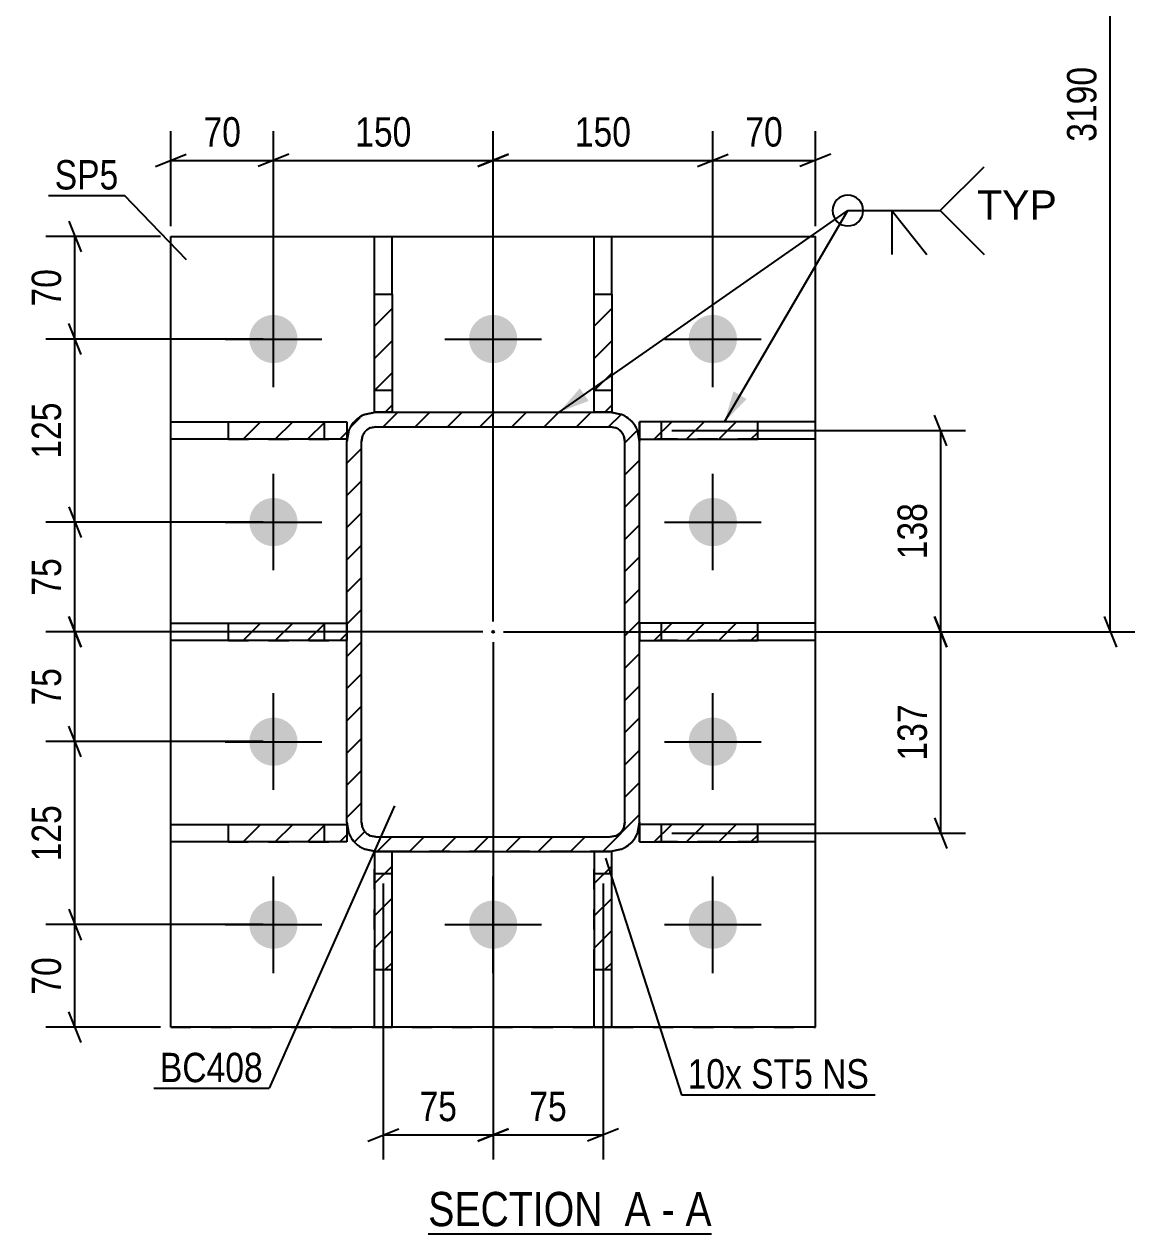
# Model space of a CAD drawing. Header units: millimetres. Extents: x 0 to 841, y 0 to 594.
# Drawn here: x 379.5 to 487.8, y 358 to 476 of the extents above; entities that cross this region are included whole.
import ezdxf

# ---------------------------------------------------------------- set-up
doc = ezdxf.new("R2010")
doc.units = ezdxf.units.MM
doc.linetypes.add('DXK_LINE_DOT2', pattern=[3.9198, 1.9599, -1.9599])
doc.linetypes.add('DXK_LINE_DOT3', pattern=[5.9187, 2.979, -0.9799, 0.9799, -0.9799])
doc.styles.add('Arial', font='arial.ttf', dxfattribs={"height": 0.2})
doc.styles.add('Arial Narrow', font='ARIALN.TTF', dxfattribs={"height": 0.2})

# ---------------------------------------------------------------- blocks, each defined once
blk = doc.blocks.new('Unknown-761543086-13 - 3870')
at = {"color": 6, "linetype": 'Continuous'}
blk.add_line((418.91, 357.95), (446.55, 357.95), dxfattribs=at)
at = {"color": 0, "linetype": 'Continuous'}
for points in [[(437.01, 358.7), (437.01, 362.2), (418.91, 362.2), (418.91, 358.7)], [(440.62, 358.7), (440.62, 362.2), (438.06, 362.2), (438.06, 358.7)], [(442.95, 358.7), (442.95, 362.2), (441.67, 362.2), (441.67, 358.7)], [(446.55, 358.7), (446.55, 362.2), (444, 362.2), (444, 358.7)]]:
    blk.add_wipeout(points, dxfattribs=at)
at = {"color": 7, "linetype": 'Continuous', "style": 'Arial Narrow'}
for s, p in [('SECTION ', (418.91, 358.7)), ('A', (438.06, 358.7)), ('A', (444, 358.7)), ('-', (441.67, 358.7))]:
    blk.add_text(s, height=3.34, dxfattribs=at).set_placement(p)
blk = doc.blocks.new('Part-761543086-3984 - 3870')
at = {"linetype": 'Continuous'}
h = blk.add_hatch(dxfattribs=at)
h.set_pattern_fill('', scale=0.7, style=0, pattern_type=0)
h.set_pattern_definition([(45, (439.3106, 436.3536), (-1.57154, 1.57154), [])])
h.paths.add_polyline_path([(439.53, 435.26), (439.31, 436.35), (438.69, 437.28), (437.76, 437.9), (436.67, 438.12), (413.81, 438.12), (412.72, 437.9), (411.79, 437.28), (411.17, 436.35), (410.96, 435.26), (410.96, 398.12), (411.17, 397.02), (411.79, 396.1), (412.72, 395.48), (413.81, 395.26), (436.67, 395.26), (437.76, 395.48), (438.69, 396.1), (439.31, 397.02), (439.53, 398.12)])
h.paths.add_polyline_path([(437.99, 397.57), (437.68, 397.11), (437.22, 396.8), (436.67, 396.69), (413.81, 396.69), (413.27, 396.8), (412.8, 397.11), (412.49, 397.57), (412.39, 398.12), (412.39, 435.26), (412.49, 435.81), (412.8, 436.27), (413.27, 436.58), (413.81, 436.69), (436.67, 436.69), (437.22, 436.58), (437.68, 436.27), (437.99, 435.81), (438.1, 435.26), (438.1, 398.12)])
blk.add_hatch(color=30, dxfattribs=at).paths.add_polyline_path([(425.24, 416.59, -1), (425.24, 416.79, -1)])
at = {"color": 7, "linetype": 'DXK_LINE_DOT2'}
for p, q in [((412.72, 437.9), (413.81, 438.12)), ((413.81, 438.12), (436.67, 438.12)), ((436.67, 438.12), (437.76, 437.9)), ((413.81, 436.69), (413.27, 436.58)), ((413.81, 436.69), (436.67, 436.69)), ((437.22, 436.58), (436.67, 436.69)), ((410.96, 435.26), (411.17, 436.35)), ((412.49, 435.81), (412.39, 435.26)), ((438.1, 435.26), (437.99, 435.81)), ((439.31, 436.35), (439.53, 435.26)), ((410.96, 398.12), (410.96, 435.26)), ((412.39, 398.12), (412.39, 435.26)), ((438.1, 398.12), (438.1, 435.26)), ((439.53, 398.12), (439.53, 435.26)), ((411.17, 397.02), (410.96, 398.12)), ((412.39, 398.12), (412.49, 397.57)), ((437.99, 397.57), (438.1, 398.12)), ((439.53, 398.12), (439.31, 397.02)), ((413.27, 396.8), (413.81, 396.69)), ((413.81, 396.69), (436.67, 396.69)), ((436.67, 396.69), (437.22, 396.8)), ((413.81, 395.26), (412.72, 395.48)), ((437.76, 395.48), (436.67, 395.26)), ((436.67, 395.26), (413.81, 395.26))]:
    blk.add_line(p, q, dxfattribs=at)
at = {"color": 2, "linetype": 'Continuous'}
for p, q in [((413.81, 438.12), (412.72, 437.9)), ((413.81, 438.12), (436.67, 438.12)), ((437.76, 437.9), (436.67, 438.12)), ((413.27, 436.58), (413.81, 436.69)), ((413.81, 436.69), (436.67, 436.69)), ((436.67, 436.69), (437.22, 436.58)), ((411.17, 436.35), (410.96, 435.26)), ((412.39, 435.26), (412.49, 435.81)), ((437.99, 435.81), (438.1, 435.26)), ((439.53, 435.26), (439.31, 436.35)), ((410.96, 398.12), (410.96, 435.26)), ((412.39, 398.12), (412.39, 435.26)), ((438.1, 398.12), (438.1, 435.26)), ((439.53, 398.12), (439.53, 435.26)), ((410.96, 398.12), (411.17, 397.02)), ((412.49, 397.57), (412.39, 398.12)), ((438.1, 398.12), (437.99, 397.57)), ((439.31, 397.02), (439.53, 398.12)), ((413.81, 396.69), (413.27, 396.8)), ((413.81, 396.69), (436.67, 396.69)), ((437.22, 396.8), (436.67, 396.69)), ((412.72, 395.48), (413.81, 395.26)), ((436.67, 395.26), (437.76, 395.48)), ((413.81, 395.26), (436.67, 395.26))]:
    blk.add_line(p, q, dxfattribs=at)
at = {"color": 7, "linetype": 'DXK_LINE_DOT3'}
blk.add_line((425.24, 416.69), (425.24, 416.69), dxfattribs=at)
at = {"color": 30, "linetype": 'DXK_LINE_DOT3'}
blk.add_line((425.24, 416.69), (425.24, 416.69), dxfattribs=at)
at = {"color": 30, "linetype": 'Continuous'}
blk.add_circle((425.24, 416.69), 0.1, dxfattribs=at)
at = {"color": 7, "linetype": 'DXK_LINE_DOT2'}
for centre, radius, start, end in [((413.81, 435.26), 2.86, 112.5, 157.5), ((436.67, 435.26), 2.86, 22.5, 67.5), ((413.81, 435.26), 1.43, 112.5, 157.5), ((436.67, 435.26), 1.43, 22.5, 67.5), ((413.81, 398.12), 2.86, 202.5, 247.5), ((413.81, 398.12), 1.43, 202.5, 247.5), ((436.67, 398.12), 1.43, 292.5, 337.5), ((436.67, 398.12), 2.86, 292.5, 337.5)]:
    blk.add_arc(centre, radius, start, end, dxfattribs=at)
at = {"color": 2, "linetype": 'Continuous'}
for centre, radius, start, end in [((413.81, 435.26), 2.86, 112.5, 157.5), ((436.67, 435.26), 2.86, 22.5, 67.5), ((413.81, 435.26), 1.43, 112.5, 157.5), ((436.67, 435.26), 1.43, 22.5, 67.5), ((413.81, 398.12), 2.86, 202.5, 247.5), ((413.81, 398.12), 1.43, 202.5, 247.5), ((436.67, 398.12), 1.43, 292.5, 337.5), ((436.67, 398.12), 2.86, 292.5, 337.5)]:
    blk.add_arc(centre, radius, start, end, dxfattribs=at)
blk = doc.blocks.new('Part-761543086-3920 - 3870')
at = {"linetype": 'Continuous'}
h = blk.add_hatch(dxfattribs=at)
h.set_pattern_fill('', scale=0.7, style=0, pattern_type=0)
h.set_pattern_definition([(45, (399.4201, 417.5476), (-1.57154, 1.57154), [])])
h.paths.add_polyline_path([(410.96, 417.55), (399.42, 417.55), (399.42, 415.83), (410.96, 415.83)])
at = {"color": 2, "linetype": 'Continuous'}
for p, q in [((393.81, 417.55), (399.42, 417.55)), ((393.81, 415.83), (393.81, 417.55)), ((399.42, 417.55), (410.96, 417.55)), ((399.42, 415.83), (399.42, 417.55)), ((410.96, 417.55), (410.96, 415.83)), ((399.42, 415.83), (393.81, 415.83)), ((410.96, 415.83), (399.42, 415.83))]:
    blk.add_line(p, q, dxfattribs=at)
at = {"color": 7, "linetype": 'DXK_LINE_DOT2'}
for p, q in [((399.42, 417.55), (410.96, 417.55)), ((408.81, 415.83), (408.81, 417.55)), ((410.96, 417.55), (410.96, 415.83)), ((399.42, 415.83), (410.96, 415.83))]:
    blk.add_line(p, q, dxfattribs=at)
blk = doc.blocks.new('Bolt-761543086-3979 - 3870')
at = {"linetype": 'Continuous'}
for points in [[(401.46, 445.26, -1), (406.17, 445.26, -1)], [(422.89, 445.26, -1), (427.6, 445.26, -1)], [(444.31, 445.26, -1), (449.03, 445.26, -1)], [(401.46, 427.4, -1), (406.17, 427.4, -1)], [(444.31, 427.4, -1), (449.03, 427.4, -1)], [(401.46, 405.97, -1), (406.17, 405.97, -1)], [(444.31, 405.97, -1), (449.03, 405.97, -1)], [(401.46, 388.12, -1), (406.17, 388.12, -1)], [(422.89, 388.12, -1), (427.6, 388.12, -1)], [(444.31, 388.12, -1), (449.03, 388.12, -1)]]:
    blk.add_hatch(color=1, dxfattribs=at).paths.add_polyline_path(points)
at = {"color": 1, "linetype": 'Continuous'}
for p, q in [((403.81, 440.55), (403.81, 449.97)), ((425.24, 440.55), (425.24, 449.97)), ((446.67, 440.55), (446.67, 449.97)), ((399.1, 445.26), (408.53, 445.26)), ((420.53, 445.26), (429.96, 445.26)), ((441.96, 445.26), (451.39, 445.26)), ((403.81, 422.69), (403.81, 432.12)), ((446.67, 422.69), (446.67, 432.12)), ((399.1, 427.4), (408.53, 427.4)), ((441.96, 427.4), (451.39, 427.4)), ((403.81, 401.26), (403.81, 410.69)), ((446.67, 401.26), (446.67, 410.69)), ((399.1, 405.97), (408.53, 405.97)), ((441.96, 405.97), (451.39, 405.97)), ((403.81, 383.4), (403.81, 392.83)), ((425.24, 383.4), (425.24, 392.83)), ((446.67, 383.4), (446.67, 392.83)), ((399.1, 388.12), (408.53, 388.12)), ((420.53, 388.12), (429.96, 388.12)), ((441.96, 388.12), (451.39, 388.12))]:
    blk.add_line(p, q, dxfattribs=at)
blk = doc.blocks.new('Part-761543086-3915 - 3870')
at = {"linetype": 'Continuous'}
h = blk.add_hatch(dxfattribs=at)
h.set_pattern_fill('', scale=0.7, style=0, pattern_type=0)
h.set_pattern_definition([(45, (439.528, 437.1904), (-1.57154, 1.57154), [])])
h.paths.add_polyline_path([(451.06, 437.19), (439.53, 437.19), (439.53, 435.48), (451.06, 435.48)])
at = {"color": 7, "linetype": 'DXK_LINE_DOT2'}
for p, q in [((439.53, 435.48), (439.53, 437.19)), ((451.06, 437.19), (439.53, 437.19)), ((441.67, 435.48), (441.67, 437.19)), ((451.06, 435.48), (439.53, 435.48))]:
    blk.add_line(p, q, dxfattribs=at)
at = {"color": 2, "linetype": 'Continuous'}
for p, q in [((451.06, 437.19), (439.53, 437.19)), ((439.53, 437.19), (439.53, 435.48)), ((456.67, 437.19), (451.06, 437.19)), ((451.06, 435.48), (451.06, 437.19)), ((456.67, 435.48), (456.67, 437.19)), ((439.53, 435.48), (451.06, 435.48)), ((456.67, 435.48), (451.06, 435.48))]:
    blk.add_line(p, q, dxfattribs=at)
blk = doc.blocks.new('Part-761543086-3883 - 3870')
at = {"color": 2, "linetype": 'Continuous'}
for p, q in [((393.81, 378.12), (393.81, 455.26)), ((393.81, 455.26), (456.67, 455.26)), ((456.67, 378.12), (456.67, 455.26)), ((456.67, 378.12), (393.81, 378.12))]:
    blk.add_line(p, q, dxfattribs=at)
at = {"color": 7, "linetype": 'DXK_LINE_DOT2'}
blk.add_line((393.81, 378.12), (456.67, 378.12), dxfattribs=at)
blk = doc.blocks.new('Part-761543086-3905 - 3870')
at = {"linetype": 'Continuous'}
h = blk.add_hatch(dxfattribs=at)
h.set_pattern_fill('', scale=0.7, style=0, pattern_type=0)
h.set_pattern_definition([(45, (439.528, 417.5476), (-1.57154, 1.57154), [])])
h.paths.add_polyline_path([(451.06, 417.55), (439.53, 417.55), (439.53, 415.83), (451.06, 415.83)])
at = {"color": 7, "linetype": 'DXK_LINE_DOT2'}
for p, q in [((439.53, 415.83), (439.53, 417.55)), ((451.06, 417.55), (439.53, 417.55)), ((441.67, 415.83), (441.67, 417.55)), ((451.06, 415.83), (439.53, 415.83))]:
    blk.add_line(p, q, dxfattribs=at)
at = {"color": 2, "linetype": 'Continuous'}
for p, q in [((451.06, 417.55), (439.53, 417.55)), ((439.53, 417.55), (439.53, 415.83)), ((456.67, 417.55), (451.06, 417.55)), ((451.06, 415.83), (451.06, 417.55)), ((456.67, 415.83), (456.67, 417.55)), ((439.53, 415.83), (451.06, 415.83)), ((456.67, 415.83), (451.06, 415.83))]:
    blk.add_line(p, q, dxfattribs=at)
blk = doc.blocks.new('Part-761543086-3910 - 3870')
at = {"linetype": 'Continuous'}
h = blk.add_hatch(dxfattribs=at)
h.set_pattern_fill('', scale=0.7, style=0, pattern_type=0)
h.set_pattern_definition([(45, (439.528, 397.9047), (-1.57154, 1.57154), [])])
h.paths.add_polyline_path([(451.06, 397.9), (439.53, 397.9), (439.53, 396.19), (451.06, 396.19)])
at = {"color": 7, "linetype": 'DXK_LINE_DOT2'}
for p, q in [((439.53, 396.19), (439.53, 397.9)), ((451.06, 397.9), (439.53, 397.9)), ((441.67, 396.19), (441.67, 397.9)), ((451.06, 396.19), (439.53, 396.19))]:
    blk.add_line(p, q, dxfattribs=at)
at = {"color": 2, "linetype": 'Continuous'}
for p, q in [((451.06, 397.9), (439.53, 397.9)), ((439.53, 397.9), (439.53, 396.19)), ((456.67, 397.9), (451.06, 397.9)), ((451.06, 396.19), (451.06, 397.9)), ((456.67, 396.19), (456.67, 397.9)), ((439.53, 396.19), (451.06, 396.19)), ((456.67, 396.19), (451.06, 396.19))]:
    blk.add_line(p, q, dxfattribs=at)
blk = doc.blocks.new('Part-761543086-3925 - 3870')
at = {"linetype": 'Continuous'}
h = blk.add_hatch(dxfattribs=at)
h.set_pattern_fill('', scale=0.7, style=0, pattern_type=0)
h.set_pattern_definition([(45, (399.4201, 397.9047), (-1.57154, 1.57154), [])])
h.paths.add_polyline_path([(410.96, 397.9), (399.42, 397.9), (399.42, 396.19), (410.96, 396.19)])
at = {"color": 2, "linetype": 'Continuous'}
for p, q in [((393.81, 397.9), (399.42, 397.9)), ((393.81, 396.19), (393.81, 397.9)), ((399.42, 397.9), (410.96, 397.9)), ((399.42, 396.19), (399.42, 397.9)), ((410.96, 397.9), (410.96, 396.19)), ((399.42, 396.19), (393.81, 396.19)), ((410.96, 396.19), (399.42, 396.19))]:
    blk.add_line(p, q, dxfattribs=at)
at = {"color": 7, "linetype": 'DXK_LINE_DOT2'}
for p, q in [((399.42, 397.9), (410.96, 397.9)), ((408.81, 396.19), (408.81, 397.9)), ((410.96, 397.9), (410.96, 396.19)), ((399.42, 396.19), (410.96, 396.19))]:
    blk.add_line(p, q, dxfattribs=at)
blk = doc.blocks.new('Part-761543086-3930 - 3870')
at = {"linetype": 'Continuous'}
h = blk.add_hatch(dxfattribs=at)
h.set_pattern_fill('', scale=0.7, style=0, pattern_type=0)
h.set_pattern_definition([(45, (399.4201, 437.1904), (-1.57154, 1.57154), [])])
h.paths.add_polyline_path([(410.96, 437.19), (399.42, 437.19), (399.42, 435.48), (410.96, 435.48)])
at = {"color": 2, "linetype": 'Continuous'}
for p, q in [((393.81, 437.19), (399.42, 437.19)), ((393.81, 435.48), (393.81, 437.19)), ((399.42, 437.19), (410.96, 437.19)), ((399.42, 435.48), (399.42, 437.19)), ((410.96, 437.19), (410.96, 435.48)), ((399.42, 435.48), (393.81, 435.48)), ((410.96, 435.48), (399.42, 435.48))]:
    blk.add_line(p, q, dxfattribs=at)
at = {"color": 7, "linetype": 'DXK_LINE_DOT2'}
for p, q in [((399.42, 437.19), (410.96, 437.19)), ((408.81, 435.48), (408.81, 437.19)), ((410.96, 437.19), (410.96, 435.48)), ((399.42, 435.48), (410.96, 435.48))]:
    blk.add_line(p, q, dxfattribs=at)
blk = doc.blocks.new('Part-761543086-3935 - 3870')
at = {"linetype": 'Continuous'}
h = blk.add_hatch(dxfattribs=at)
h.set_pattern_fill('', scale=0.7, style=0, pattern_type=0)
h.set_pattern_definition([(45, (413.671, 395.2618), (-1.57154, 1.57154), [])])
h.paths.add_polyline_path([(415.39, 395.26), (413.67, 395.26), (413.67, 383.73), (415.39, 383.73)])
at = {"color": 7, "linetype": 'DXK_LINE_DOT2'}
for p, q in [((413.67, 383.73), (413.67, 395.26)), ((415.39, 395.26), (413.67, 395.26)), ((415.39, 383.73), (415.39, 395.26)), ((413.67, 393.12), (415.39, 393.12))]:
    blk.add_line(p, q, dxfattribs=at)
at = {"color": 2, "linetype": 'Continuous'}
for p, q in [((415.39, 395.26), (413.67, 395.26)), ((413.67, 395.26), (413.67, 383.73)), ((415.39, 383.73), (415.39, 395.26)), ((413.67, 378.12), (413.67, 383.73)), ((413.67, 383.73), (415.39, 383.73)), ((415.39, 378.12), (415.39, 383.73)), ((413.67, 378.12), (415.39, 378.12))]:
    blk.add_line(p, q, dxfattribs=at)
blk = doc.blocks.new('Part-761543086-3940 - 3870')
at = {"linetype": 'Continuous'}
h = blk.add_hatch(dxfattribs=at)
h.set_pattern_fill('', scale=0.7, style=0, pattern_type=0)
h.set_pattern_definition([(45, (435.0995, 395.2618), (-1.57154, 1.57154), [])])
h.paths.add_polyline_path([(436.81, 395.26), (435.1, 395.26), (435.1, 383.73), (436.81, 383.73)])
at = {"color": 7, "linetype": 'DXK_LINE_DOT2'}
for p, q in [((435.1, 383.73), (435.1, 395.26)), ((436.81, 395.26), (435.1, 395.26)), ((436.81, 383.73), (436.81, 395.26)), ((435.1, 393.12), (436.81, 393.12))]:
    blk.add_line(p, q, dxfattribs=at)
at = {"color": 2, "linetype": 'Continuous'}
for p, q in [((436.81, 395.26), (435.1, 395.26)), ((435.1, 395.26), (435.1, 383.73)), ((436.81, 383.73), (436.81, 395.26)), ((435.1, 378.12), (435.1, 383.73)), ((435.1, 383.73), (436.81, 383.73)), ((436.81, 378.12), (436.81, 383.73)), ((435.1, 378.12), (436.81, 378.12))]:
    blk.add_line(p, q, dxfattribs=at)
blk = doc.blocks.new('Part-761543086-3945 - 3870')
at = {"linetype": 'Continuous'}
h = blk.add_hatch(dxfattribs=at)
h.set_pattern_fill('', scale=0.7, style=0, pattern_type=0)
h.set_pattern_definition([(45, (413.671, 449.655), (-1.57154, 1.57154), [])])
h.paths.add_polyline_path([(415.39, 449.65), (413.67, 449.65), (413.67, 438.12), (415.39, 438.12)])
at = {"color": 2, "linetype": 'Continuous'}
for p, q in [((413.67, 455.26), (415.39, 455.26)), ((413.67, 449.65), (413.67, 455.26)), ((415.39, 449.65), (415.39, 455.26)), ((413.67, 438.12), (413.67, 449.65)), ((413.67, 449.65), (415.39, 449.65)), ((415.39, 449.65), (415.39, 438.12)), ((415.39, 438.12), (413.67, 438.12))]:
    blk.add_line(p, q, dxfattribs=at)
at = {"color": 7, "linetype": 'DXK_LINE_DOT2'}
for p, q in [((413.67, 438.12), (413.67, 449.65)), ((415.39, 449.65), (415.39, 438.12)), ((413.67, 440.26), (415.39, 440.26)), ((415.39, 438.12), (413.67, 438.12))]:
    blk.add_line(p, q, dxfattribs=at)
blk = doc.blocks.new('Part-761543086-3950 - 3870')
at = {"linetype": 'Continuous'}
h = blk.add_hatch(dxfattribs=at)
h.set_pattern_fill('', scale=0.7, style=0, pattern_type=0)
h.set_pattern_definition([(45, (435.0995, 449.655), (-1.57154, 1.57154), [])])
h.paths.add_polyline_path([(436.81, 449.65), (435.1, 449.65), (435.1, 438.12), (436.81, 438.12)])
at = {"color": 2, "linetype": 'Continuous'}
for p, q in [((435.1, 455.26), (436.81, 455.26)), ((435.1, 449.65), (435.1, 455.26)), ((436.81, 449.65), (436.81, 455.26)), ((435.1, 438.12), (435.1, 449.65)), ((435.1, 449.65), (436.81, 449.65)), ((436.81, 449.65), (436.81, 438.12)), ((436.81, 438.12), (435.1, 438.12))]:
    blk.add_line(p, q, dxfattribs=at)
at = {"color": 7, "linetype": 'DXK_LINE_DOT2'}
for p, q in [((435.1, 438.12), (435.1, 449.65)), ((436.81, 449.65), (436.81, 438.12)), ((435.1, 440.26), (436.81, 440.26)), ((436.81, 438.12), (435.1, 438.12))]:
    blk.add_line(p, q, dxfattribs=at)
blk = doc.blocks.new('StraightDimension-761543086-10185 - 3870')
at = {"color": 7, "linetype": 'Continuous'}
for p, q in [((383.85, 428.9), (385.05, 425.9)), ((402.81, 427.4), (381.6, 427.4)), ((384.45, 416.69), (384.45, 427.4)), ((385.05, 415.19), (383.85, 418.19)), ((424.24, 416.69), (381.6, 416.69))]:
    blk.add_line(p, q, dxfattribs=at)
at = {"color": 0}
blk.add_wipeout([(383.7, 424.47), (379.5, 424.47), (379.5, 419.62), (383.7, 419.62)], dxfattribs=at)
at = {"color": 3, "style": 'Arial Narrow'}
blk.add_text('75', height=2.863, rotation=90.0002, dxfattribs=at).set_placement((383.1, 420.22))
blk = doc.blocks.new('StraightDimension-761543086-4110 - 3870')
at = {"color": 7, "linetype": 'Continuous'}
for p, q in [((446.67, 446.26), (446.67, 465.54)), ((456.67, 456.26), (456.67, 465.54)), ((445.17, 462.09), (448.17, 463.29)), ((446.67, 462.69), (456.67, 462.69)), ((458.17, 463.29), (455.17, 462.09))]:
    blk.add_line(p, q, dxfattribs=at)
at = {"color": 0}
blk.add_wipeout([(454.1, 463.44), (454.1, 467.64), (449.24, 467.64), (449.24, 463.44)], dxfattribs=at)
at = {"color": 3, "style": 'Arial Narrow'}
blk.add_text('70', height=2.863, dxfattribs=at).set_placement((449.84, 464.04))
blk = doc.blocks.new('StraightDimension-761543086-4134 - 3870')
at = {"color": 7, "linetype": 'Continuous'}
for p, q in [((403.81, 446.26), (403.81, 465.54)), ((425.24, 417.69), (425.24, 465.54)), ((405.31, 463.29), (402.31, 462.09)), ((403.81, 462.69), (425.24, 462.69)), ((423.74, 462.09), (426.74, 463.29))]:
    blk.add_line(p, q, dxfattribs=at)
at = {"color": 0}
blk.add_wipeout([(417.87, 463.44), (417.87, 467.64), (411.19, 467.64), (411.19, 463.44)], dxfattribs=at)
at = {"color": 3, "style": 'Arial Narrow'}
blk.add_text('150', height=2.863, dxfattribs=at).set_placement((411.79, 464.04))
blk = doc.blocks.new('StraightDimension-761543086-4250 - 3870')
at = {"color": 7, "linetype": 'Continuous'}
for p, q in [((425.24, 415.69), (425.24, 365.2)), ((414.53, 392.12), (414.53, 365.2)), ((413.03, 367), (416.03, 368.2)), ((414.53, 367.6), (425.24, 367.6)), ((426.74, 368.2), (423.74, 367))]:
    blk.add_line(p, q, dxfattribs=at)
at = {"color": 0}
blk.add_wipeout([(422.31, 368.35), (422.31, 372.55), (417.46, 372.55), (417.46, 368.35)], dxfattribs=at)
at = {"color": 3, "style": 'Arial Narrow'}
blk.add_text('75', height=2.863, dxfattribs=at).set_placement((418.06, 368.95))
blk = doc.blocks.new('StraightDimension-761543086-4218 - 3870')
at = {"color": 7, "linetype": 'Continuous'}
for p, q in [((469.5, 415.19), (468.3, 418.19)), ((426.24, 416.69), (471.3, 416.69)), ((468.9, 397.05), (468.9, 416.69)), ((468.3, 398.55), (469.5, 395.55)), ((442.67, 397.05), (471.3, 397.05))]:
    blk.add_line(p, q, dxfattribs=at)
at = {"color": 0}
blk.add_wipeout([(468.15, 410.21), (463.95, 410.21), (463.95, 403.53), (468.15, 403.53)], dxfattribs=at)
at = {"color": 3, "style": 'Arial Narrow'}
blk.add_text('137', height=2.863, rotation=90.0002, dxfattribs=at).set_placement((467.55, 404.13))
blk = doc.blocks.new('StraightDimension-761543086-4120 - 3870')
at = {"color": 7, "linetype": 'Continuous'}
for p, q in [((425.24, 417.69), (425.24, 465.54)), ((446.67, 446.26), (446.67, 465.54)), ((426.74, 463.29), (423.74, 462.09)), ((425.24, 462.69), (446.67, 462.69)), ((445.17, 462.09), (448.17, 463.29))]:
    blk.add_line(p, q, dxfattribs=at)
at = {"color": 0}
blk.add_wipeout([(439.3, 463.44), (439.3, 467.64), (432.61, 467.64), (432.61, 463.44)], dxfattribs=at)
at = {"color": 3, "style": 'Arial Narrow'}
blk.add_text('150', height=2.863, dxfattribs=at).set_placement((433.21, 464.04))
blk = doc.blocks.new('StraightDimension-761543086-4148 - 3870')
at = {"color": 7, "linetype": 'Continuous'}
for p, q in [((393.81, 456.26), (393.81, 465.54)), ((403.81, 446.26), (403.81, 465.54)), ((392.31, 462.09), (395.31, 463.29)), ((393.81, 462.69), (403.81, 462.69)), ((405.31, 463.29), (402.31, 462.09))]:
    blk.add_line(p, q, dxfattribs=at)
at = {"color": 0}
blk.add_wipeout([(401.24, 463.44), (401.24, 467.64), (396.39, 467.64), (396.39, 463.44)], dxfattribs=at)
at = {"color": 3, "style": 'Arial Narrow'}
blk.add_text('70', height=2.863, dxfattribs=at).set_placement((396.99, 464.04))
blk = doc.blocks.new('StraightDimension-761543086-4228 - 3870')
at = {"color": 7, "linetype": 'Continuous'}
for p, q in [((469.5, 434.83), (468.3, 437.83)), ((442.67, 436.33), (471.3, 436.33)), ((468.9, 416.69), (468.9, 436.33)), ((468.3, 418.19), (469.5, 415.19)), ((426.24, 416.69), (471.3, 416.69))]:
    blk.add_line(p, q, dxfattribs=at)
at = {"color": 0}
blk.add_wipeout([(468.15, 429.85), (463.95, 429.85), (463.95, 423.17), (468.15, 423.17)], dxfattribs=at)
at = {"color": 3, "style": 'Arial Narrow'}
blk.add_text('138', height=2.863, rotation=90.0002, dxfattribs=at).set_placement((467.55, 423.77))
blk = doc.blocks.new('StraightDimension-761543086-4239 - 3870')
at = {"color": 7, "linetype": 'Continuous'}
for p, q in [((425.24, 415.69), (425.24, 365.2)), ((435.96, 392.12), (435.96, 365.2)), ((423.74, 367), (426.74, 368.2)), ((425.24, 367.6), (435.96, 367.6)), ((437.46, 368.2), (434.46, 367))]:
    blk.add_line(p, q, dxfattribs=at)
at = {"color": 0}
blk.add_wipeout([(433.03, 368.35), (433.03, 372.55), (428.17, 372.55), (428.17, 368.35)], dxfattribs=at)
at = {"color": 3, "style": 'Arial Narrow'}
blk.add_text('75', height=2.863, dxfattribs=at).set_placement((428.77, 368.95))
blk = doc.blocks.new('StraightDimension-761543086-10184 - 3870')
at = {"color": 7, "linetype": 'Continuous'}
for p, q in [((385.05, 443.76), (383.85, 446.76)), ((402.81, 445.26), (381.6, 445.26)), ((384.45, 427.4), (384.45, 445.26)), ((383.85, 428.9), (385.05, 425.9)), ((402.81, 427.4), (381.6, 427.4))]:
    blk.add_line(p, q, dxfattribs=at)
at = {"color": 0}
blk.add_wipeout([(383.7, 439.67), (379.5, 439.67), (379.5, 432.99), (383.7, 432.99)], dxfattribs=at)
at = {"color": 3, "style": 'Arial Narrow'}
blk.add_text('125', height=2.863, rotation=90.0002, dxfattribs=at).set_placement((383.1, 433.59))
blk = doc.blocks.new('StraightDimension-761543086-10183 - 3870')
at = {"color": 7, "linetype": 'Continuous'}
for p, q in [((383.85, 456.76), (385.05, 453.76)), ((392.81, 455.26), (381.6, 455.26)), ((384.45, 445.26), (384.45, 455.26)), ((385.05, 443.76), (383.85, 446.76)), ((402.81, 445.26), (381.6, 445.26))]:
    blk.add_line(p, q, dxfattribs=at)
at = {"color": 0}
blk.add_wipeout([(383.7, 452.69), (379.5, 452.69), (379.5, 447.83), (383.7, 447.83)], dxfattribs=at)
at = {"color": 3, "style": 'Arial Narrow'}
blk.add_text('70', height=2.863, rotation=90.0002, dxfattribs=at).set_placement((383.1, 448.43))
blk = doc.blocks.new('StraightDimension-761543086-10186 - 3870')
at = {"color": 7, "linetype": 'Continuous'}
for p, q in [((383.85, 418.19), (385.05, 415.19)), ((424.24, 416.69), (381.6, 416.69)), ((384.45, 405.98), (384.45, 416.69)), ((385.05, 404.48), (383.85, 407.48)), ((402.81, 405.98), (381.6, 405.98))]:
    blk.add_line(p, q, dxfattribs=at)
at = {"color": 0}
blk.add_wipeout([(383.7, 413.76), (379.5, 413.76), (379.5, 408.9), (383.7, 408.9)], dxfattribs=at)
at = {"color": 3, "style": 'Arial Narrow'}
blk.add_text('75', height=2.863, rotation=90.0002, dxfattribs=at).set_placement((383.1, 409.5))
blk = doc.blocks.new('StraightDimension-761543086-10187 - 3870')
at = {"color": 7, "linetype": 'Continuous'}
for p, q in [((385.05, 404.48), (383.85, 407.48)), ((402.81, 405.98), (381.6, 405.98)), ((384.45, 388.12), (384.45, 405.98)), ((383.85, 389.62), (385.05, 386.62)), ((402.81, 388.12), (381.6, 388.12))]:
    blk.add_line(p, q, dxfattribs=at)
at = {"color": 0}
blk.add_wipeout([(383.7, 400.39), (379.5, 400.39), (379.5, 393.7), (383.7, 393.7)], dxfattribs=at)
at = {"color": 3, "style": 'Arial Narrow'}
blk.add_text('125', height=2.863, rotation=90.0002, dxfattribs=at).set_placement((383.1, 394.3))
blk = doc.blocks.new('StraightDimension-761543086-10188 - 3870')
at = {"color": 7, "linetype": 'Continuous'}
for p, q in [((383.85, 389.62), (385.05, 386.62)), ((402.81, 388.12), (381.6, 388.12)), ((384.45, 378.12), (384.45, 388.12)), ((385.05, 376.62), (383.85, 379.62)), ((392.81, 378.12), (381.6, 378.12))]:
    blk.add_line(p, q, dxfattribs=at)
at = {"color": 0}
blk.add_wipeout([(383.7, 385.55), (379.5, 385.55), (379.5, 380.69), (383.7, 380.69)], dxfattribs=at)
at = {"color": 3, "style": 'Arial Narrow'}
blk.add_text('70', height=2.863, rotation=90.0002, dxfattribs=at).set_placement((383.1, 381.29))
blk = doc.blocks.new('StraightDimension-761543086-11168 - 3870')
at = {"color": 7, "linetype": 'Continuous'}
for p, q in [((486.03, 518.15), (484.83, 521.15)), ((426.24, 519.65), (487.83, 519.65)), ((485.43, 416.69), (485.43, 519.65)), ((484.83, 418.19), (486.03, 415.19)), ((426.24, 416.69), (487.83, 416.69))]:
    blk.add_line(p, q, dxfattribs=at)
at = {"color": 0}
blk.add_wipeout([(484.68, 472.42), (480.48, 472.42), (480.48, 463.91), (484.68, 463.91)], dxfattribs=at)
at = {"color": 3, "style": 'Arial Narrow'}
blk.add_text('3190', height=2.863, rotation=90.0002, dxfattribs=at).set_placement((484.08, 464.51))
blk = doc.blocks.new('Mark-761543086-3879 - 3870')
at = {"color": 30, "linetype": 'Continuous'}
for p in [(381.88, 459.25), (395.34, 452.98)]:
    blk.add_line(p, (389.29, 459.25), dxfattribs=at)
at = {"color": 0}
blk.add_wipeout([(388.69, 459.85), (388.69, 462.85), (382.48, 462.85), (382.48, 459.85)], dxfattribs=at)
blk.add_wipeout([(388.69, 459.85), (388.69, 462.85), (382.48, 462.85), (382.48, 459.85)], dxfattribs=at)
at = {"color": 3, "style": 'Arial Narrow'}
blk.add_text('SP5', height=2.863, dxfattribs=at).set_placement((382.48, 459.85))
blk = doc.blocks.new('Mark-761543086-3980 - 3870')
at = {"color": 30, "linetype": 'Continuous'}
for p in [(415.62, 399.7), (392.14, 372.15)]:
    blk.add_line(p, (403.39, 372.15), dxfattribs=at)
at = {"color": 0}
blk.add_wipeout([(402.79, 372.75), (402.79, 375.75), (392.74, 375.75), (392.74, 372.75)], dxfattribs=at)
blk.add_wipeout([(402.79, 372.75), (402.79, 375.75), (392.74, 375.75), (392.74, 372.75)], dxfattribs=at)
at = {"color": 3, "style": 'Arial Narrow'}
blk.add_text('BC408', height=2.863, dxfattribs=at).set_placement((392.74, 372.75))
blk = doc.blocks.new('WeldMark-761543086-4322 - 3870')
at = {"linetype": 'Continuous'}
for points in [[(434.56, 439.22), (431.67, 438.12), (433.7, 440.45)], [(449.97, 439.4), (447.81, 437.19), (448.68, 440.16)]]:
    blk.add_hatch(color=30, dxfattribs=at).paths.add_polyline_path(points)
at = {"color": 30, "linetype": 'Continuous'}
for p, q in [((431.67, 438.12), (459.84, 457.79)), ((447.81, 437.19), (459.84, 457.79)), ((459.84, 457.79), (468.84, 457.79))]:
    blk.add_line(p, q, dxfattribs=at)
at = {"color": 3, "linetype": 'Continuous'}
for q in [(467.55, 453.5), (464.12, 453.5)]:
    blk.add_line((464.12, 457.79), q, dxfattribs=at)
for start, end in [(90, 270), (270, 90)]:
    blk.add_arc((459.84, 457.79), 1.5, start, end, dxfattribs=at)
at = {"color": 0, "linetype": 'Continuous'}
blk.add_wipeout([(480.21, 456.89), (480.21, 459.89), (472.44, 459.89), (472.44, 456.89)], dxfattribs=at)
blk.add_wipeout([(480.21, 456.89), (480.21, 459.89), (472.44, 459.89), (472.44, 456.89)], dxfattribs=at)
at = {"color": 3, "linetype": 'Continuous'}
for q in [(473.12, 462.07), (473.12, 453.5)]:
    blk.add_line((468.84, 457.79), q, dxfattribs=at)
at = {"color": 3, "linetype": 'Continuous', "style": 'Arial'}
blk.add_text('TYP', height=2.865, dxfattribs=at).set_placement((472.44, 456.89))
blk = doc.blocks.new('MarkSet-761543086-4379 - 3870')
at = {"color": 30, "linetype": 'Continuous'}
for p, q in [((436.21, 394.59), (443.61, 371.53)), ((443.61, 371.53), (462.5, 371.53))]:
    blk.add_line(p, q, dxfattribs=at)
at = {"color": 0}
for points in [[(449.51, 372.13), (449.51, 375.13), (444.21, 375.13), (444.21, 372.13)], [(456.43, 372.13), (456.43, 375.13), (450.41, 375.13), (450.41, 372.13)], [(461.9, 372.13), (461.9, 375.13), (457.33, 375.13), (457.33, 372.13)]]:
    blk.add_wipeout(points, dxfattribs=at)
for points in [[(449.51, 372.13), (449.51, 375.13), (444.21, 375.13), (444.21, 372.13)], [(456.43, 372.13), (456.43, 375.13), (450.41, 375.13), (450.41, 372.13)], [(461.9, 372.13), (461.9, 375.13), (457.33, 375.13), (457.33, 372.13)]]:
    blk.add_wipeout(points, dxfattribs=at)
at = {"color": 3, "style": 'Arial Narrow'}
for s, p in [('10x', (444.21, 372.13)), ('ST5', (450.41, 372.13)), ('NS', (457.33, 372.13))]:
    blk.add_text(s, height=2.863, dxfattribs=at).set_placement(p)

msp = doc.modelspace()

# ---------------------------------------------------------------- block references
for name in ['Part-761543086-3883 - 3870', 'Part-761543086-3945 - 3870', 'Part-761543086-3950 - 3870', 'Bolt-761543086-3979 - 3870', 'Part-761543086-3984 - 3870', 'Part-761543086-3930 - 3870', 'Part-761543086-3915 - 3870', 'Part-761543086-3920 - 3870', 'Part-761543086-3905 - 3870', 'Part-761543086-3925 - 3870', 'Part-761543086-3910 - 3870', 'Part-761543086-3935 - 3870', 'Part-761543086-3940 - 3870', 'Unknown-761543086-13 - 3870']:
    msp.add_blockref(name, (0, 0))

# ---------------------------------------------------------------- next in the draw order: block references
for name in ['StraightDimension-761543086-4110 - 3870', 'StraightDimension-761543086-10185 - 3870']:
    msp.add_blockref(name, (0, 0))

# ---------------------------------------------------------------- next in the draw order: block references
for name in ['StraightDimension-761543086-4134 - 3870', 'StraightDimension-761543086-4250 - 3870']:
    msp.add_blockref(name, (0, 0))

# ---------------------------------------------------------------- next in the draw order: block references
for name in ['StraightDimension-761543086-4148 - 3870', 'StraightDimension-761543086-4218 - 3870']:
    msp.add_blockref(name, (0, 0))

# ---------------------------------------------------------------- next in the draw order: block references
for name in ['StraightDimension-761543086-4120 - 3870', 'StraightDimension-761543086-10184 - 3870']:
    msp.add_blockref(name, (0, 0))

# ---------------------------------------------------------------- next in the draw order: block references
for name in ['StraightDimension-761543086-10183 - 3870', 'StraightDimension-761543086-4228 - 3870']:
    msp.add_blockref(name, (0, 0))

# ---------------------------------------------------------------- next in the draw order: block references
for name in ['Mark-761543086-3879 - 3870', 'StraightDimension-761543086-4239 - 3870']:
    msp.add_blockref(name, (0, 0))

# ---------------------------------------------------------------- next in the draw order: block references
for name in ['StraightDimension-761543086-11168 - 3870', 'StraightDimension-761543086-10186 - 3870', 'MarkSet-761543086-4379 - 3870']:
    msp.add_blockref(name, (0, 0))

# ---------------------------------------------------------------- next in the draw order: block references
for name in ['WeldMark-761543086-4322 - 3870', 'StraightDimension-761543086-10187 - 3870']:
    msp.add_blockref(name, (0, 0))

# ---------------------------------------------------------------- next in the draw order: block references
msp.add_blockref('StraightDimension-761543086-10188 - 3870', (0, 0))

# ---------------------------------------------------------------- next in the draw order: block references
msp.add_blockref('Mark-761543086-3980 - 3870', (0, 0))

doc.saveas('drawing.dxf')
